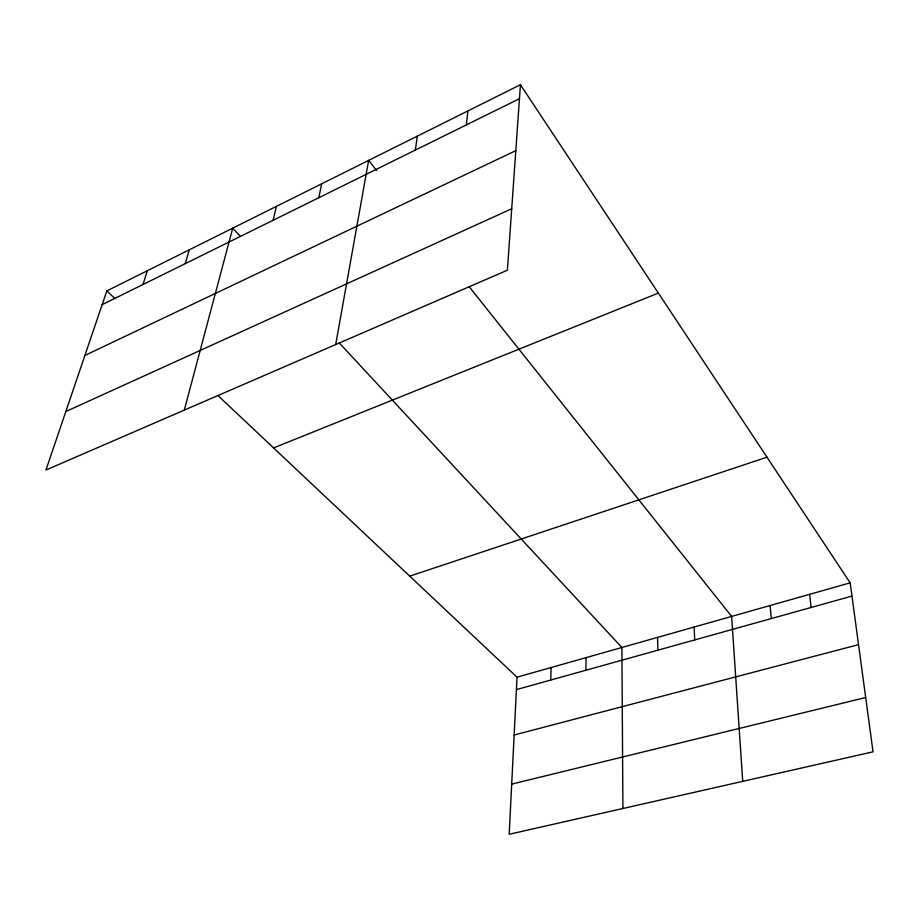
<?xml version="1.0" encoding="UTF-8"?>
<svg xmlns="http://www.w3.org/2000/svg" width="919" height="919" viewBox="0 0 919 919"><rect width="100%" height="100%" fill="white"/><g stroke="black" fill="none" stroke-linecap="round" stroke-linejoin="round"><path stroke-width="1.38" d="M585.885 670.25L586.058 657.636M550.711 680.06L551.113 667.539M217.803 395.4L517.029 677.188L509.195 834.268L873.05 751.822L850.167 582.853L520.441 84.732L106.834 290.909L45.95 470.023L507.391 270.209L520.441 84.732M466.381 124.892L467.909 110.923M415.319 150.096L417.341 136.127M335.699 344.556L368.645 160.411L376.56 170.348M318.778 197.746L321.707 183.8M273.104 220.284L276.424 206.373M184.305 410.115L232.737 228.153L240.364 236.378M185.236 263.65L189.291 249.807M142.973 284.511L147.35 270.714M102.158 304.648L519.465 98.689M84.893 355.458L515.812 150.659M65.823 411.54L511.722 208.774M273.575 447.921L658.36 293.081M409.736 576.156L766.986 457.18M517.029 677.188L850.167 582.853M516.409 689.618L851.959 596.098M514.146 735.016L858.541 644.656M511.688 784.125L865.698 697.521M106.834 290.909L114.99 298.583M339.157 342.833L621.887 647.493L622.921 808.49M468.897 286.349L731.627 616.419L742.724 781.357M809.616 594.34L811.086 607.493M770.111 605.518L771.282 618.59M694.121 627.034L694.718 639.923M657.556 637.395L657.889 650.192"/></g></svg>
